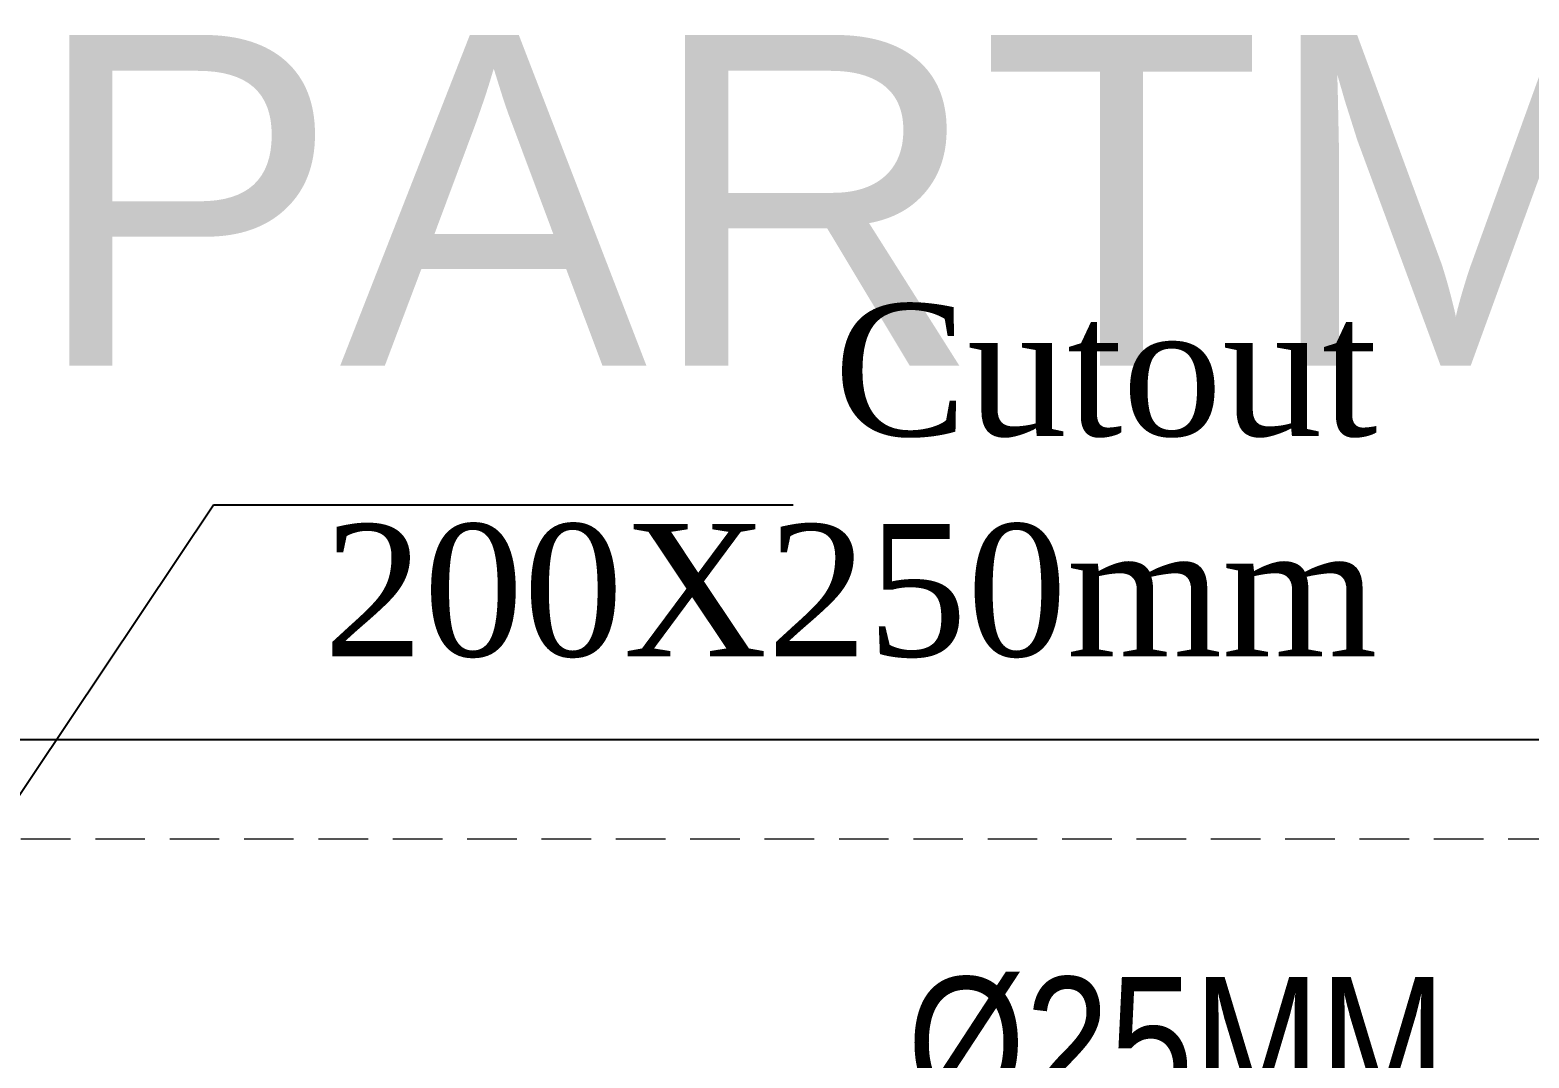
# Model space of a CAD drawing. Header units: inches. Extents: x 5899882 to 5988838, y -468923 to -96891.
# Drawn here: x 5954087 to 5956355, y -266937 to -265383 of the extents above; entities that cross this region are included whole.
import ezdxf

# ---------------------------------------------------------------- set-up
doc = ezdxf.new("R2010")
doc.units = ezdxf.units.IN
doc.header["$MEASUREMENT"] = 0
doc.linetypes.add('1', pattern=[0])
doc.linetypes.add('DASHED', pattern=[0.75, 0.5, -0.25])
for name, color, linetype in [('0- SLC ARCH LAYOUT', 7, 'Continuous'), ('0- SLC HIDE BOX & CUTOUT', 6, 'Continuous'), ('0-SLC RCC 2ND. FLOOR', 7, 'Continuous'), ('0-SLC-DOMESTIC LINE', 5, 'DOMESTIC_LINE'), ('CL', 7, 'Continuous')]:
    doc.layers.add(name, color=color, linetype=linetype)
doc.layers.add('ARLC-TEXT0', color=8, linetype='Continuous', lineweight=20)
doc.layers.add('ARLC-WALL', color=8, linetype='Continuous', lineweight=15)
doc.styles.add('ARIAL', font='tahoma.ttf')
doc.styles.add('LT0050R', font='arial.ttf', dxfattribs={"height": 120})
doc.styles.get("Standard").update_dxf_attribs({"font": 'arial.ttf'})
doc.linetypes.add('DOMESTIC_LINE', pattern='A,0.5,-0.2,["DWS",ARIAL,S=0.1,R=0,X=-0.1,Y=-0.05],-0.25', length=0.95)
doc.dimstyles.new('LT0050R', dxfattribs={"dimtxt": 120, "dimasz": 80, "dimexe": 80, "dimexo": 50, "dimgap": 80, "dimtad": 0, "dimdec": 0, "dimzin": 0, "dimdsep": 46, "dimtxsty": 'LT0050R', "dimblk": 'ARCHTICK', "dimcen": 1, "dimdle": 80, "dimclrd": 252, "dimclre": 252, "dimclrt": 240, "dimadec": 0, "dimazin": 0, "dimtfac": 1, "dimtdec": 0, "dimtofl": 0, "dimtmove": 1, "dimatfit": 3, "dimfxl": 1, "dimtolj": 1, "dimtzin": 0, "dimlwd": -1, "dimlwe": -1, "dimarcsym": 0})

# ---------------------------------------------------------------- blocks, each defined once
blk = doc.blocks.new('A$C3DAD2E9A')
at = {"layer": 'ARLC-TEXT0', "insert": (2267.334230930544, 8656.13284337426), "char_height": 500, "width": 10629.5172402044, "attachment_point": 1}
blk.add_mtext('MICROBIOLOGY DEPARTMENT', dxfattribs=at)
blk = doc.blocks.new('A$C77C3199A')
at = {"layer": 'ARLC-WALL', "color": 30, "linetype": 'DASHED', "ltscale": 150}
blk.add_line((17399.99998698762, 7439.998364734041), (199.999997266219, 7439.998163879965), dxfattribs=at)
at = {"layer": 'CL', "color": 0}
blk.add_line((17630, 7589.998370512214), (199.9999954879749, 7589.998163879965), dxfattribs=at)
blk = doc.blocks.new('_ArchTick')
at = {"color": 0, "linetype": 'ByBlock', "const_width": 0.15}
blk.add_lwpolyline([(-0.5, -0.5), (0.5, 0.5)], dxfattribs=at)

msp = doc.modelspace()

# ---------------------------------------------------------------- block references
at = {"layer": '0- SLC ARCH LAYOUT'}
msp.add_blockref('A$C3DAD2E9A', (5945186.076699616, -274046.5280729962), dxfattribs=at)

# ---------------------------------------------------------------- next in the draw order: block references
at = {"layer": '0-SLC RCC 2ND. FLOOR'}
msp.add_blockref('A$C77C3199A', (5945186.076699616, -274046.5280729962), dxfattribs=at)

# ---------------------------------------------------------------- next in the draw order: texts
at = {"layer": '0- SLC HIDE BOX & CUTOUT', "insert": (5956125.771224182, -265796.6901987206), "char_height": 200, "width": 1754.295602731787, "attachment_point": 3, "style": 'ARIAL'}
msp.add_mtext('{\\fTimes New Roman|b0|i0|c0|p18;Cutout 200X250mm}', dxfattribs=at)
at = {"layer": '0-SLC-DOMESTIC LINE', "linetype": '1', "insert": (5955414.366172348, -266815.0280729962), "char_height": 200, "width": 687.5945739665035, "attachment_point": 1}
msp.add_mtext('{\\fSwis721 Cn BT|b0|i0|c0|p34;%%C25MM}', dxfattribs=at)

# ---------------------------------------------------------------- next in the draw order: leaders
at = {"layer": '0- SLC HIDE BOX & CUTOUT'}
msp.add_leader([(5953808.866173308, -266931.4558001098), (5954365, -266100.9657127033), (5955241.810058765, -266100.9657127033)], dimstyle='LT0050R', override={"dimasz": 200, "dimclrd": 256, "dimfxl": 160}, dxfattribs=at)

doc.saveas('drawing.dxf')
